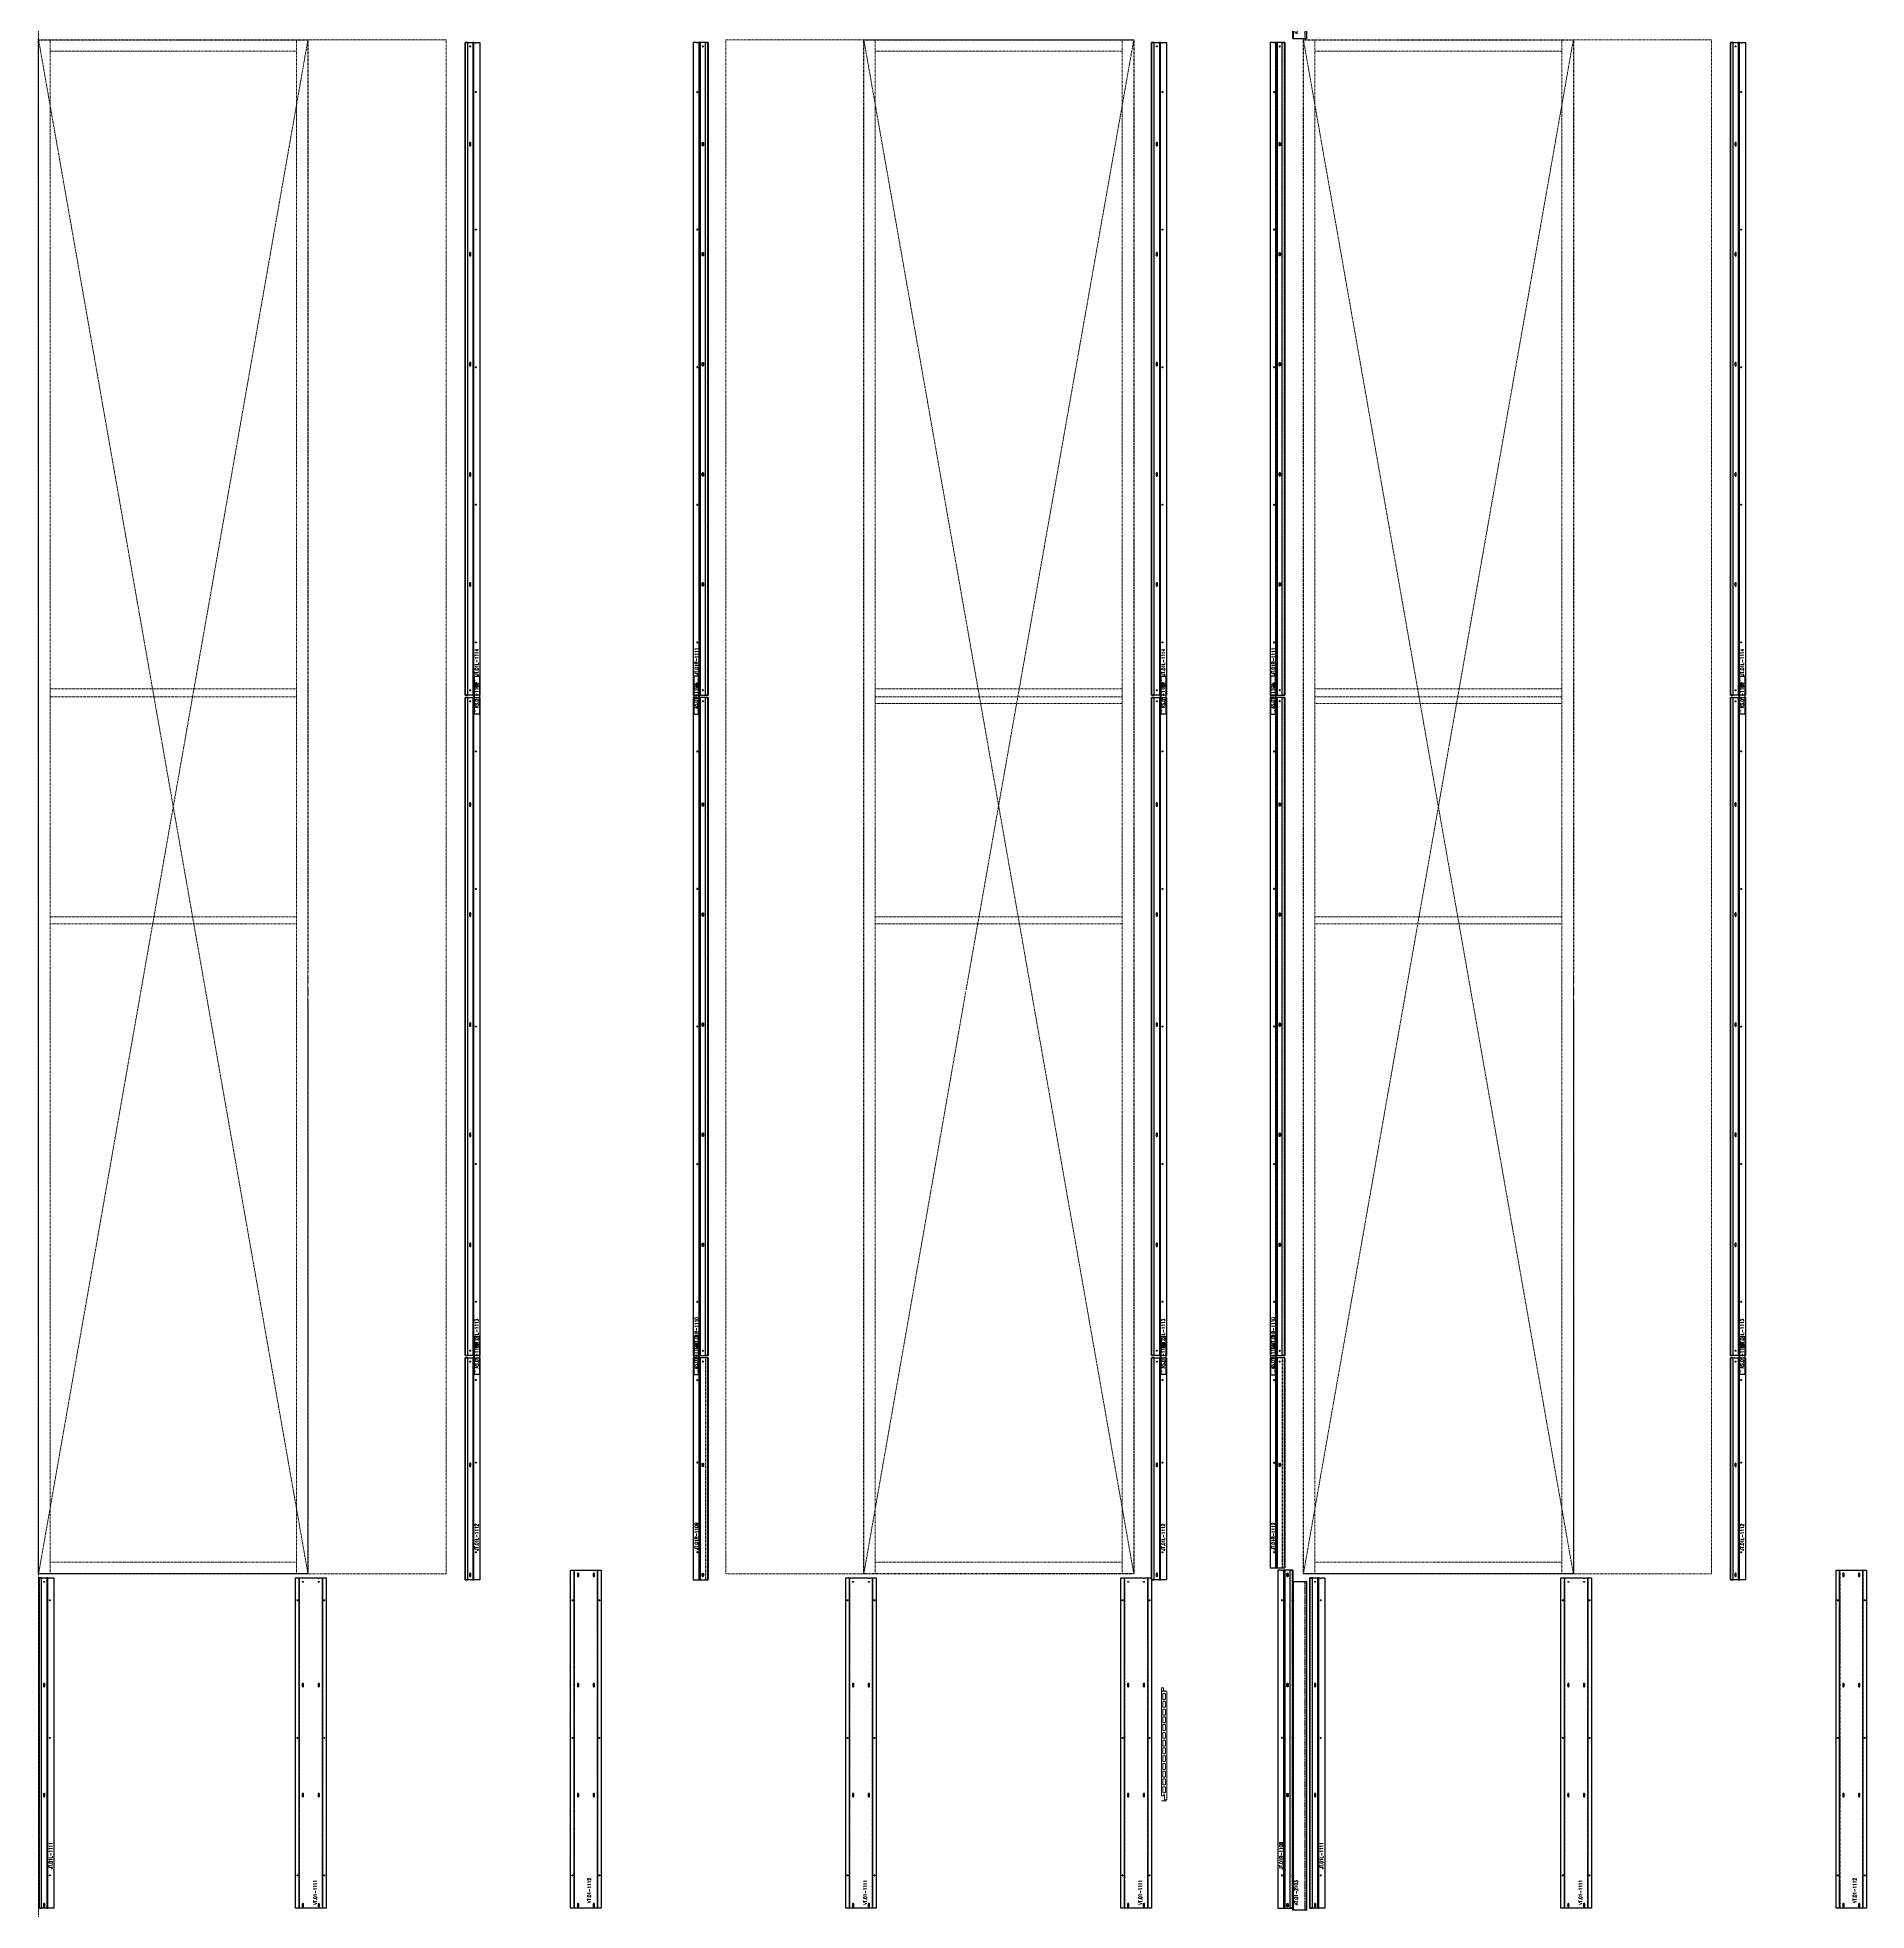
# Model space of a CAD drawing. Header units: inches. Extents: x 1191 to 4278, y -4365 to 1348.
# Drawn here: x 1988.1 to 2387, y -148.7 to 259.7 of the extents above; entities that cross this region are included whole.
import ezdxf

# ---------------------------------------------------------------- set-up
doc = ezdxf.new("R2010")
doc.units = ezdxf.units.IN
doc.header["$MEASUREMENT"] = 0
for name, pattern in [('FT_CENTER', [29.25, 22.5, -2.25, 2.25, -2.25]), ('NBK_Center', [0.541667, 0.333333, -0.0625, 0.083333, -0.0625]), ('NBK_Center2', [0.270833, 0.166667, -0.03125, 0.041667, -0.03125]), ('NBK_Hidden', [0.125, 0.083333, -0.041667]), ('NBK_Hidden2', [0.0625, 0.041667, -0.020833])]:
    doc.linetypes.add(name, pattern=pattern)
doc.layers.get('Defpoints').update_dxf_attribs({"color": 250, "lineweight": 0})
for name, color, linetype, lineweight in [('!Bracket', 11, 'Continuous', 25), ('!Clip - bent', 20, 'Continuous', 25), ('!Dimension', 50, 'Continuous', 5), ('!Extrusion', 140, 'Continuous', 25), ('!Flashing', 40, 'Continuous', 25), ('!Linetype_Center', 220, 'NBK_Center', 9), ('!Linetype_Center2', 222, 'NBK_Center2', 9), ('!Linetype_Hidden', 210, 'NBK_Hidden', 9), ('!Misc2', 252, 'NBK_Hidden2', 5)]:
    doc.layers.add(name, color=color, linetype=linetype, lineweight=lineweight)
doc.layers.add('Z-GRID', color=6, linetype='FT_CENTER')
doc.styles.add('Romans', font='romans.shx', dxfattribs={"width": 0.8})

# ---------------------------------------------------------------- blocks, each defined once
blk = doc.blocks.new('A$C5F0FBCA1')
at = {"lineweight": 30}
for p, q in [((-1979.38, 193.5), (-1979.38, 528)), ((-1979.38, 528), (-1920.63, 528)), ((-1920.63, 528), (-1920.63, 324.78)), ((-1799.38, 193.5), (-1799.38, 528)), ((-1799.38, 528), (-1740.5, 528)), ((-1740.5, 528), (-1740.5, 193.5)), ((-1703.5, 193.5), (-1703.5, 528)), ((-1703.5, 528), (-1644.63, 528)), ((-1644.63, 528), (-1644.63, 324.78)), ((-1920.63, 324.02), (-1920.63, 322.23)), ((-1644.63, 324.02), (-1644.63, 322.23)), ((-1920.63, 321.48), (-1920.63, 319.5)), ((-1920.63, 318.75), (-1920.63, 193.5)), ((-1644.63, 321.48), (-1644.63, 319.5)), ((-1644.63, 318.75), (-1644.63, 193.5)), ((-1920.63, 193.5), (-1979.38, 193.5)), ((-1740.5, 193.5), (-1799.38, 193.5)), ((-1644.63, 193.5), (-1703.5, 193.5))]:
    blk.add_line(p, q, dxfattribs=at)
for p, q in [((-1979.38, 193.5), (-1920.63, 528)), ((-1979.38, 528), (-1920.63, 193.5)), ((-1799.38, 528), (-1740.5, 193.5)), ((-1777.08, 320.81), (-1740.5, 528)), ((-1703.5, 193.5), (-1644.63, 528)), ((-1703.5, 528), (-1644.63, 193.5)), ((-1799.38, 193.5), (-1777.13, 320.54))]:
    blk.add_line(p, q)
blk = doc.blocks.new('A$C5F5DB627')
for p, q in [((588.62, 1418.86), (588.62, 206.29)), ((677.51, 746.4), (588.37, 746.4)), ((588.62, 746.4), (677.51, 746.4)), ((591.12, 411.9), (591.12, 746.4)), ((591.12, 743.9), (644.87, 743.9)), ((644.87, 746.4), (644.87, 411.9)), ((647.37, 746.4), (647.37, 411.9)), ((677.51, 746.4), (677.51, 411.9)), ((738.49, 746.4), (827.5, 746.4)), ((738.49, 411.9), (738.49, 746.4)), ((768.62, 411.9), (768.62, 746.4)), ((771.12, 746.4), (771.12, 411.9)), ((825, 743.9), (771.12, 743.9)), ((825, 411.9), (825, 746.4)), ((827.5, 746.4), (827.5, 411.9)), ((864.5, 411.9), (864.5, 746.4)), ((864.5, 746.4), (953.5, 746.4)), ((867, 411.9), (867, 746.4)), ((867, 743.9), (920.87, 743.9)), ((920.87, 746.4), (920.87, 411.9)), ((923.37, 746.4), (923.37, 411.9)), ((953.5, 746.4), (953.5, 411.9)), ((591.12, 604.9), (644.87, 604.9)), ((825, 604.9), (771.12, 604.9)), ((867, 604.9), (920.87, 604.9)), ((591.12, 603.15), (644.87, 603.15)), ((771.12, 603.15), (825, 603.15)), ((825, 601.65), (771.12, 601.65)), ((867, 603.15), (920.87, 603.15)), ((920.87, 601.65), (867, 601.65)), ((591.12, 555.15), (644.87, 555.15)), ((644.87, 553.65), (591.12, 553.65)), ((771.12, 555.15), (825, 555.15)), ((825, 553.65), (771.12, 553.65)), ((867, 555.15), (920.87, 555.15)), ((920.87, 553.65), (867, 553.65)), ((644.87, 414.4), (591.12, 414.4)), ((771.12, 414.4), (825, 414.4)), ((920.87, 414.4), (867, 414.4)), ((677.51, 411.9), (588.62, 411.9)), ((827.5, 411.9), (738.49, 411.9)), ((953.5, 411.9), (864.5, 411.9))]:
    blk.add_line(p, q)
at = {"linetype": 'Continuous'}
blk.add_line((677.5, 737.1), (677.51, 737.1), dxfattribs=at)
blk = doc.blocks.new('TC.01-1102')
at = {"ltscale": 25.4}
for points in [[(0, 0.6), (0, 0.62), (0.02, 0.62)], [(0.45, 0.62), (0.47, 0.62), (0.47, 0.6)], [(0.49, -0.11), (0.47, -0.11), (0.47, -0.09)], [(1.18, -0.21), (1.18, -0.19), (1.16, -0.19)], [(0.02, -22.95), (0, -22.95), (0, -22.93)], [(0.47, -22.93), (0.47, -22.95), (0.45, -22.95)], [(0.49, -22.67), (0.47, -22.67), (0.47, -22.69)], [(0.69, -22.69), (0.69, -22.67), (0.67, -22.67)], [(0.71, -23.81), (0.69, -23.81), (0.69, -23.79)], [(1.18, -23.79), (1.18, -23.81), (1.16, -23.81)]]:
    blk.add_lwpolyline(points, dxfattribs=at)
for points in [[(1.06, -23.81), (0.81, -23.81, -0.414214), (0.69, -23.69), (0.69, -22.75, 0.414214), (0.61, -22.67), (0.55, -22.67, 0.414214), (0.47, -22.75), (0.47, -22.87, -0.414214), (0.39, -22.95), (0.08, -22.95, -0.414214), (0, -22.87), (0, 0.54, -0.414214), (0.08, 0.62), (0.39, 0.62, -0.414214), (0.47, 0.54), (0.47, 0.07, 0.382162), (0.65, -0.13), (1.11, -0.18, -0.382162), (1.18, -0.26), (1.18, -23.69, -0.414214)], [(0.87, -0.74, 0.414214), (0.75, -0.62), (0.43, -0.62, 0.414214), (0.31, -0.74), (0.31, -1.8, 0.414214), (0.43, -1.92), (0.75, -1.92, 0.414214), (0.87, -1.8)], [(0.87, -2.43, 0.414214), (0.75, -2.31), (0.43, -2.31, 0.414214), (0.31, -2.43), (0.31, -3.49, 0.414214), (0.43, -3.61), (0.75, -3.61, 0.414214), (0.87, -3.49)], [(0.87, -4.12, 0.414214), (0.75, -4.01), (0.43, -4.01, 0.414214), (0.31, -4.12), (0.31, -5.19, 0.414214), (0.43, -5.31), (0.75, -5.31, 0.414214), (0.87, -5.19)], [(0.87, -5.82, 0.414214), (0.75, -5.7), (0.43, -5.7, 0.414214), (0.31, -5.82), (0.31, -6.88, 0.414214), (0.43, -7), (0.75, -7, 0.414214), (0.87, -6.88)], [(0.87, -7.51, 0.414214), (0.75, -7.39), (0.43, -7.39, 0.414214), (0.31, -7.51), (0.31, -8.57, 0.414214), (0.43, -8.69), (0.75, -8.69, 0.414214), (0.87, -8.57)], [(0.87, -9.2, 0.414214), (0.75, -9.09), (0.43, -9.09, 0.414214), (0.31, -9.2), (0.31, -10.27, 0.414214), (0.43, -10.38), (0.75, -10.38, 0.414214), (0.87, -10.27)], [(0.87, -10.9, 0.414214), (0.75, -10.78), (0.43, -10.78, 0.414214), (0.31, -10.9), (0.31, -11.96, 0.414214), (0.43, -12.08), (0.75, -12.08, 0.414214), (0.87, -11.96)], [(0.87, -12.59, 0.414214), (0.75, -12.47), (0.43, -12.47, 0.414214), (0.31, -12.59), (0.31, -13.66, 0.414214), (0.43, -13.77), (0.75, -13.77, 0.414214), (0.87, -13.66)], [(0.87, -14.28, 0.414214), (0.75, -14.17), (0.43, -14.17, 0.414214), (0.31, -14.28), (0.31, -15.35, 0.414214), (0.43, -15.47), (0.75, -15.47, 0.414214), (0.87, -15.35)], [(0.87, -15.98, 0.414214), (0.75, -15.86), (0.43, -15.86, 0.414214), (0.31, -15.98), (0.31, -17.04, 0.414214), (0.43, -17.16), (0.75, -17.16, 0.414214), (0.87, -17.04)], [(0.87, -17.67, 0.414214), (0.75, -17.55), (0.43, -17.55, 0.414214), (0.31, -17.67), (0.31, -18.73, 0.414214), (0.43, -18.85), (0.75, -18.85, 0.414214), (0.87, -18.73)], [(0.87, -19.36, 0.414214), (0.75, -19.25), (0.43, -19.25, 0.414214), (0.31, -19.36), (0.31, -20.43, 0.414214), (0.43, -20.54), (0.75, -20.54, 0.414214), (0.87, -20.43)], [(0.87, -21.06, 0.414214), (0.75, -20.94), (0.43, -20.94, 0.414214), (0.31, -21.06), (0.31, -22.12, 0.414214), (0.43, -22.24), (0.75, -22.24, 0.414214), (0.87, -22.12)]]:
    blk.add_lwpolyline(points, format="xyb", close=True)
at = {"color": 4}
blk.add_lwpolyline([(0, -24), (1.03, -24)], dxfattribs=at)
at = {"layer": 'Z-GRID', "color": 4}
blk.add_lwpolyline([(0, 0), (1.03, 0)], dxfattribs=at)
blk = doc.blocks.new('TAP HOLE_5mm')
at = {"layer": '!Linetype_Center2'}
for points in [[(-0.18, 0), (0.18, 0)], [(0, 0.18), (0, -0.18)]]:
    blk.add_lwpolyline(points, dxfattribs=at)
blk.add_circle((0, 0), 0.101)
blk = doc.blocks.new('WEEP HOLE')
at = {"layer": '!Linetype_Center'}
for p, q in [((-0.22, 0.37), (0.22, 0.37)), ((0, 0.83), (0, -0.08))]:
    blk.add_line(p, q, dxfattribs=at)
at = {"color": 0}
blk.add_lwpolyline([(-0.14, 0.61), (-0.14, 0.14, 0.414214), (0, 0, 0.414214), (0.14, 0.14), (0.14, 0.61, 0.414214), (0, 0.75, 0.414214)], format="xyb", close=True, dxfattribs=at)
blk = doc.blocks.new('SECTION CLEAR HOLE 1')
at = {"layer": '!Linetype_Center2'}
blk.add_line((-0.33, 0, 0), (0.26, 0, 0), dxfattribs=at)
at = {"layer": '!Misc2'}
blk.add_lwpolyline([(-0.12, 0.1), (0, 0.1), (0, -0.1), (-0.12, -0.1)], close=True, dxfattribs=at)
blk = doc.blocks.new('SLOTTED SECTION1')
at = {"layer": '!Linetype_Center2'}
blk.add_lwpolyline([(-0.24, 0), (0.12, 0)], dxfattribs=at)
at = {"layer": '!Misc2'}
blk.add_lwpolyline([(-0.12, 0.47), (0, 0.47), (0, -0.47), (-0.12, -0.47)], close=True, dxfattribs=at)
blk = doc.blocks.new('SLOTTED HOLE 1')
at = {"layer": '!Linetype_Center'}
for p, q in [((0, 0.55), (0, -0.55)), ((-0.22, 0), (0.22, 0))]:
    blk.add_line(p, q, dxfattribs=at)
at = {"color": 0}
blk.add_lwpolyline([(-0.14, 0.33), (-0.14, -0.33, 0.414214), (0, -0.47, 0.414214), (0.14, -0.33), (0.14, 0.33, 0.414214), (0, 0.47, 0.414214)], format="xyb", close=True, dxfattribs=at)
blk = doc.blocks.new('SL.01-1101')
at = {"layer": '!Bracket'}
for points in [[(4.65, -1.3), (4.65, -0.12), (-3.67, -0.12), (-3.67, -1.3)], [(-3.67, -1.3), (-3.67, -1.18), (4.65, -1.18), (4.65, -1.3)]]:
    blk.add_lwpolyline(points, close=True, dxfattribs=at)
at = {"layer": '!Dimension', "xscale": -1, "rotation": 270}
for name, p in [('SECTION CLEAR HOLE 1', (-2.88, -1.18)), ('SECTION CLEAR HOLE 1', (-1.3, -1.18)), ('SLOTTED SECTION1', (2.15, -1.18)), ('SLOTTED SECTION1', (3.73, -1.18))]:
    blk.add_blockref(name, p, dxfattribs=at)
at = {"layer": '!Extrusion', "xscale": -1, "rotation": 270}
blk.add_blockref('TAP HOLE_5mm', (-2.09, -0.83), dxfattribs=at)
at = {"layer": '!Extrusion', "linetype": 'NBK_Hidden', "xscale": -1, "rotation": 270}
blk.add_blockref('SLOTTED HOLE 1', (2.75, -0.83), dxfattribs=at)
at = {"layer": 'Defpoints', "color": 30, "insert": (0.32, -0.6), "char_height": 0.75, "width": 1.65, "attachment_point": 5, "style": 'Romans'}
blk.add_mtext('AS.01-1101', dxfattribs=at)
blk = doc.blocks.new('JT.01R-1110-')
at = {"layer": '!Extrusion'}
blk.add_lwpolyline([(0, 0), (0, 143.5), (-2.22, 143.5, -1), (-2.5, 143.5), (-3.25, 143.5), (-3.25, 0)], format="xyb", close=True, dxfattribs=at)
for points in [[(-1.95, 0), (-1.95, 143.5), (-1.69, 143.5), (-1.69, 0)], [(-0.57, 0), (-0.57, 143.5), (0, 143.5), (0, 0)]]:
    blk.add_lwpolyline(points, close=True, dxfattribs=at)
at = {"layer": '!Extrusion', "linetype": 'NBK_Hidden'}
for points in [[(-1.95, 0), (-1.95, 143.5), (-1.87, 143.5), (-1.87, 0)], [(-0.08, 0), (-0.08, 143.5), (0, 143.5), (0, 0)]]:
    blk.add_lwpolyline(points, close=True, dxfattribs=at)
at = {"layer": '!Extrusion', "xscale": -1}
for name, p in [('TAP HOLE_5mm', (-1.13, 142.67)), ('TAP HOLE_5mm', (-2.36, 131.75)), ('WEEP HOLE', (-1.13, 119.78)), ('TAP HOLE_5mm', (-2.36, 101.75)), ('WEEP HOLE', (-1.13, 95.78)), ('TAP HOLE_5mm', (-2.36, 71.75)), ('WEEP HOLE', (-1.13, 71.78)), ('WEEP HOLE', (-1.13, 47.78)), ('TAP HOLE_5mm', (-2.36, 41.75)), ('WEEP HOLE', (-1.13, 23.78)), ('TAP HOLE_5mm', (-2.36, 11.75)), ('TAP HOLE_5mm', (-1.13, 1.06))]:
    blk.add_blockref(name, p, dxfattribs=at)
at = {"color": 144, "rotation": 90}
blk.add_blockref('SL.01-1101', (-3.25, 143.5), dxfattribs=at)
at = {"layer": 'Defpoints', "color": 5, "insert": (-2.54, 5.38), "char_height": 0.75, "width": 1.65, "attachment_point": 5, "rotation": 90, "style": 'Romans'}
blk.add_mtext('JT.01R-1110', dxfattribs=at)
blk = doc.blocks.new('JT.01R-1112-')
at = {"layer": '!Extrusion'}
blk.add_lwpolyline([(-2.22, 45.77, -1), (-2.5, 45.77), (-3.25, 45.77), (-3.25, 0), (0, 0), (0, 45.77)], format="xyb", close=True, dxfattribs=at)
blk.add_lwpolyline([(-1.69, 45.77), (-1.69, 0), (-1.95, 0), (-1.95, 45.77), (-1.95, 0), (-1.87, 0), (-1.87, 45.77)], dxfattribs=at)
at = {"layer": '!Extrusion', "linetype": 'NBK_Hidden'}
blk.add_lwpolyline([(-0.57, 45.77), (-0.57, 0), (0, 0), (0, 45.77), (0, 0), (-0.08, 0), (-0.08, 45.77)], dxfattribs=at)
at = {"layer": '!Extrusion', "xscale": -1}
for name, p in [('TAP HOLE_5mm', (-1.13, 44.94)), ('TAP HOLE_5mm', (-2.36, 40.93)), ('TAP HOLE_5mm', (-2.36, 22.91)), ('WEEP HOLE', (-1.13, 22.06)), ('TAP HOLE_5mm', (-2.36, 3.38))]:
    blk.add_blockref(name, p, dxfattribs=at)
at = {"color": 144, "rotation": 90}
blk.add_blockref('SL.01-1101', (-3.25, 45.77), dxfattribs=at)
at = {"layer": 'Defpoints', "color": 5, "insert": (-2.54, 6.85), "char_height": 0.75, "width": 1.65, "attachment_point": 5, "rotation": 90, "style": 'Romans'}
blk.add_mtext('JT.01R-1112', dxfattribs=at)
blk = doc.blocks.new('AS.01-1100')
at = {"layer": '!Bracket'}
for points in [[(-1.3, 4.65), (-0.12, 4.65), (-0.12, -3.67), (-1.3, -3.67)], [(-1.3, -3.67), (-1.18, -3.67), (-1.18, 4.65), (-1.3, 4.65)]]:
    blk.add_lwpolyline(points, close=True, dxfattribs=at)
at = {"layer": '!Dimension'}
for name, p in [('SLOTTED SECTION1', (-1.18, 3.73)), ('SLOTTED SECTION1', (-1.18, 2.15)), ('SECTION CLEAR HOLE 1', (-1.18, -1.3)), ('SECTION CLEAR HOLE 1', (-1.18, -2.88))]:
    blk.add_blockref(name, p, dxfattribs=at)
at = {"layer": '!Extrusion', "linetype": 'NBK_Hidden'}
blk.add_blockref('SLOTTED HOLE 1', (-0.83, 2.75), dxfattribs=at)
at = {"layer": '!Extrusion', "rotation": 360}
blk.add_blockref('TAP HOLE_5mm', (-0.83, -2.09), dxfattribs=at)
at = {"layer": 'Defpoints', "color": 30, "insert": (-0.71, 0.49), "char_height": 0.75, "width": 1.65, "attachment_point": 5, "rotation": 90, "style": 'Romans'}
blk.add_mtext('AS.01-1100', dxfattribs=at)
blk = doc.blocks.new('JT.01L-1113')
at = {"layer": '!Extrusion'}
blk.add_lwpolyline([(0, 0), (0, 143.5), (2.22, 143.5, 1), (2.5, 143.5), (3.25, 143.5), (3.25, 0)], format="xyb", close=True, dxfattribs=at)
at = {"layer": '!Extrusion', "linetype": 'NBK_Hidden'}
for points in [[(0.08, 0), (0.08, 143.5), (0, 143.5), (0, 0)], [(1.95, 0), (1.95, 143.5), (1.87, 143.5), (1.87, 0)]]:
    blk.add_lwpolyline(points, close=True, dxfattribs=at)
at = {"layer": '!Extrusion'}
for points in [[(0.57, 0), (0.57, 143.5), (0, 143.5), (0, 0)], [(1.95, 0), (1.95, 143.5), (1.69, 143.5), (1.69, 0)]]:
    blk.add_lwpolyline(points, close=True, dxfattribs=at)
at = {"layer": '!Dimension'}
blk.add_blockref('AS.01-1100', (3.25, 143.5), dxfattribs=at)
at = {"layer": '!Extrusion', "rotation": 360}
for p in [(1.13, 142.67), (2.36, 131.75), (2.36, 101.75), (2.36, 71.75), (2.36, 41.75), (2.36, 11.75), (1.13, 1.06)]:
    blk.add_blockref('TAP HOLE_5mm', p, dxfattribs=at)
at = {"layer": '!Extrusion'}
for p in [(1.13, 119.78), (1.13, 95.78), (1.13, 71.78), (1.13, 47.78), (1.13, 23.78)]:
    blk.add_blockref('WEEP HOLE', p, dxfattribs=at)
at = {"layer": 'Defpoints', "color": 2, "insert": (2.54, 5.08), "char_height": 0.75, "width": 1.65, "attachment_point": 5, "rotation": 90, "style": 'Romans'}
blk.add_mtext('JT.01L-1113', dxfattribs=at)
blk = doc.blocks.new('JT.01L-1114')
at = {"layer": '!Extrusion'}
blk.add_lwpolyline([(-3.25, 0), (-3.25, 142.35), (-1.02, 142.35, 1), (-0.75, 142.35), (0, 142.35), (0, 0)], format="xyb", close=True, dxfattribs=at)
at = {"layer": '!Extrusion', "linetype": 'NBK_Hidden'}
for points in [[(-3.17, 0), (-3.17, 142.35), (-3.25, 142.35), (-3.25, 0)], [(-1.3, 0), (-1.3, 142.35), (-1.38, 142.35), (-1.38, 0)]]:
    blk.add_lwpolyline(points, close=True, dxfattribs=at)
at = {"layer": '!Extrusion'}
for points in [[(-2.68, 0), (-2.68, 142.35), (-3.25, 142.35), (-3.25, 0)], [(-1.3, 0), (-1.3, 142.35), (-1.56, 142.35), (-1.56, 0)]]:
    blk.add_lwpolyline(points, close=True, dxfattribs=at)
at = {"layer": '!Extrusion', "rotation": 360}
for p in [(-2.12, 141.48), (-0.89, 131.52), (-0.89, 101.52), (-0.89, 71.52), (-0.89, 41.52), (-0.89, 11.52), (-2.12, 1.06)]:
    blk.add_blockref('TAP HOLE_5mm', p, dxfattribs=at)
at = {"layer": '!Extrusion'}
for p in [(-2.12, 119.78), (-2.12, 95.78), (-2.12, 71.78), (-2.12, 47.78), (-2.12, 23.78)]:
    blk.add_blockref('WEEP HOLE', p, dxfattribs=at)
at = {"layer": 'Defpoints', "color": 2, "insert": (-0.71, 7.17), "char_height": 0.75, "width": 1.65, "attachment_point": 5, "rotation": 90, "style": 'Romans'}
blk.add_mtext('JT.01L-1114', dxfattribs=at)
blk = doc.blocks.new('JT.01L-1112')
at = {"layer": '!Extrusion'}
blk.add_lwpolyline([(-1.02, 48.4, 1), (-0.75, 48.4), (0, 48.4), (0, 0), (-3.25, 0), (-3.25, 48.4)], format="xyb", close=True, dxfattribs=at)
for points in [[(-3.25, 48.4), (-3.25, 0), (-2.68, 0), (-2.68, 48.4)], [(-1.56, 48.4), (-1.56, 0), (-1.3, 0), (-1.3, 48.4)]]:
    blk.add_lwpolyline(points, close=True, dxfattribs=at)
at = {"layer": '!Extrusion', "linetype": 'NBK_Hidden'}
blk.add_lwpolyline([(-3.25, 48.4), (-3.25, 0), (-3.17, 0), (-3.17, 48.4)], dxfattribs=at)
blk.add_lwpolyline([(-1.38, 48.4), (-1.38, 0), (-1.3, 0), (-1.3, 48.4)], close=True, dxfattribs=at)
at = {"layer": '!Dimension'}
blk.add_blockref('AS.01-1100', (0, 48.4), dxfattribs=at)
at = {"layer": '!Extrusion', "rotation": 360}
for p in [(-2.12, 47.57), (-0.89, 43.56), (-0.89, 25.54), (-0.89, 6)]:
    blk.add_blockref('TAP HOLE_5mm', p, dxfattribs=at)
at = {"layer": '!Extrusion'}
for p in [(-2.12, 24.68), (-2.12, 0.68)]:
    blk.add_blockref('WEEP HOLE', p, dxfattribs=at)
at = {"layer": 'Defpoints', "color": 2, "insert": (-0.71, 9.28), "char_height": 0.75, "width": 1.65, "attachment_point": 5, "rotation": 90, "style": 'Romans'}
blk.add_mtext('JT.01L-1112', dxfattribs=at)
blk = doc.blocks.new('JT.01R-1109-')
at = {"layer": '!Extrusion'}
blk.add_lwpolyline([(1.02, 48.4, -1), (0.75, 48.4), (0, 48.4), (0, 0), (3.25, 0), (3.25, 48.4)], format="xyb", close=True, dxfattribs=at)
blk.add_lwpolyline([(1.56, 48.4), (1.56, 0), (1.3, 0), (1.3, 48.4), (1.3, 0), (1.38, 0), (1.38, 48.4)], dxfattribs=at)
at = {"layer": '!Extrusion', "linetype": 'NBK_Hidden'}
blk.add_lwpolyline([(2.68, 48.4), (2.68, 0), (3.25, 0), (3.25, 48.4), (3.25, 0), (3.17, 0), (3.17, 48.4)], dxfattribs=at)
at = {"layer": '!Extrusion', "xscale": -1}
for name, p in [('TAP HOLE_5mm', (2.12, 47.57)), ('TAP HOLE_5mm', (0.89, 43.56)), ('TAP HOLE_5mm', (0.89, 25.54)), ('WEEP HOLE', (2.12, 24.68)), ('TAP HOLE_5mm', (0.89, 6)), ('WEEP HOLE', (2.12, 0.68))]:
    blk.add_blockref(name, p, dxfattribs=at)
at = {"color": 144, "rotation": 90}
blk.add_blockref('SL.01-1101', (0, 48.4), dxfattribs=at)
at = {"layer": 'Defpoints', "color": 5, "insert": (0.71, 9.47), "char_height": 0.75, "width": 1.65, "attachment_point": 5, "rotation": 90, "style": 'Romans'}
blk.add_mtext('JT.01R-1109', dxfattribs=at)
blk = doc.blocks.new('JT.01R-1111-')
at = {"layer": '!Extrusion'}
blk.add_lwpolyline([(3.25, 0), (3.25, 142.35), (1.02, 142.35, -1), (0.75, 142.35), (0, 142.35), (0, 0)], format="xyb", close=True, dxfattribs=at)
for points in [[(1.3, 0), (1.3, 142.35), (1.56, 142.35), (1.56, 0)], [(2.68, 0), (2.68, 142.35), (3.25, 142.35), (3.25, 0)]]:
    blk.add_lwpolyline(points, close=True, dxfattribs=at)
at = {"layer": '!Extrusion', "linetype": 'NBK_Hidden'}
for points in [[(1.3, 0), (1.3, 142.35), (1.38, 142.35), (1.38, 0)], [(3.17, 0), (3.17, 142.35), (3.25, 142.35), (3.25, 0)]]:
    blk.add_lwpolyline(points, close=True, dxfattribs=at)
at = {"layer": '!Extrusion', "xscale": -1}
for name, p in [('TAP HOLE_5mm', (2.12, 141.48)), ('TAP HOLE_5mm', (0.89, 131.52)), ('WEEP HOLE', (2.12, 119.78)), ('TAP HOLE_5mm', (0.89, 101.52)), ('WEEP HOLE', (2.12, 95.78)), ('TAP HOLE_5mm', (0.89, 71.52)), ('WEEP HOLE', (2.12, 71.78)), ('WEEP HOLE', (2.12, 47.78)), ('TAP HOLE_5mm', (0.89, 41.52)), ('WEEP HOLE', (2.12, 23.78)), ('TAP HOLE_5mm', (0.89, 11.52)), ('TAP HOLE_5mm', (2.12, 1.06))]:
    blk.add_blockref(name, p, dxfattribs=at)
at = {"layer": 'Defpoints', "color": 5, "insert": (0.71, 7.38), "char_height": 0.75, "width": 1.65, "attachment_point": 5, "rotation": 90, "style": 'Romans'}
blk.add_mtext('JT.01R-1111', dxfattribs=at)
blk = doc.blocks.new('VT.01-1111-')
at = {"layer": '!Extrusion'}
blk.add_lwpolyline([(3.33, 0), (-3.33, 0), (-3.33, 72.06), (1.58, 72.06, 1), (1.86, 72.06), (3.33, 72.06)], format="xyb", close=True, dxfattribs=at)
blk.add_lwpolyline([(1.86, 72.06), (2.54, 72.06), (2.54, 0), (-2.54, 0), (-2.54, 72.06), (1.58, 72.06)], dxfattribs=at)
at = {"layer": '!Extrusion', "linetype": 'NBK_Hidden'}
blk.add_lwpolyline([(1.86, 72.06), (2.46, 72.06), (2.46, 0), (-2.46, 0), (-2.46, 72.06), (1.58, 72.06)], dxfattribs=at)
at = {"layer": '!Extrusion', "rotation": 360}
for name, p in [('TAP HOLE_5mm', (-1.72, 71.18)), ('TAP HOLE_5mm', (1.72, 71.18)), ('TAP HOLE_5mm', (-2.93, 67.16)), ('TAP HOLE_5mm', (2.93, 67.16)), ('WEEP HOLE', (-1.72, 48.3)), ('WEEP HOLE', (1.72, 48.3)), ('TAP HOLE_5mm', (-2.93, 37.16)), ('TAP HOLE_5mm', (2.93, 37.16)), ('WEEP HOLE', (-1.72, 24.3)), ('WEEP HOLE', (1.72, 24.3)), ('TAP HOLE_5mm', (-2.93, 7.16)), ('TAP HOLE_5mm', (2.93, 7.16)), ('WEEP HOLE', (-1.72, 0.29)), ('WEEP HOLE', (1.72, 0.29))]:
    blk.add_blockref(name, p, dxfattribs=at)
at = {"layer": 'Defpoints', "color": 1, "insert": (0.93, 3.47), "char_height": 0.75, "width": 1.65, "attachment_point": 5, "rotation": 90, "style": 'Romans'}
blk.add_mtext('VT.01-1111', dxfattribs=at)
blk = doc.blocks.new('JT.01L-1111')
at = {"layer": '!Extrusion'}
for points in [[(-2.68, 72.06), (-3.25, 72.06), (-3.25, 0), (-2.68, 0)], [(-1.56, 0), (-1.3, 0), (-1.3, 72.06), (-1.56, 72.06)]]:
    blk.add_lwpolyline(points, close=True, dxfattribs=at)
at = {"layer": '!Extrusion', "linetype": 'NBK_Hidden'}
for points in [[(-3.25, 0), (-3.17, 0), (-3.17, 72.06), (-3.25, 72.06)], [(-1.38, 0), (-1.3, 0), (-1.3, 72.06), (-1.38, 72.06)]]:
    blk.add_lwpolyline(points, close=True, dxfattribs=at)
at = {"layer": '!Extrusion'}
blk.add_lwpolyline([(0, 72.06), (0, 0), (-3.25, 0), (-3.25, 72.06), (-1.02, 72.06, 1), (-0.75, 72.06)], format="xyb", close=True, dxfattribs=at)
at = {"layer": '!Extrusion', "rotation": 360}
for p in [(-2.12, 71.18), (-0.89, 67.16), (-0.89, 37.16), (-0.89, 7.16)]:
    blk.add_blockref('TAP HOLE_5mm', p, dxfattribs=at)
at = {"layer": '!Extrusion'}
for p in [(-2.12, 48.3), (-2.12, 24.3), (-2.12, 0.29)]:
    blk.add_blockref('WEEP HOLE', p, dxfattribs=at)
at = {"layer": 'Defpoints', "color": 2, "insert": (-0.71, 11.47), "char_height": 0.75, "width": 1.65, "attachment_point": 5, "rotation": 90, "style": 'Romans'}
blk.add_mtext('JT.01L-1111', dxfattribs=at)
blk = doc.blocks.new('JT.01R-1108-')
at = {"layer": '!Extrusion'}
blk.add_lwpolyline([(0, 73.75), (0, 0), (3.25, 0), (3.25, 73.75), (1.02, 73.75, -1), (0.75, 73.75)], format="xyb", close=True, dxfattribs=at)
for points in [[(1.56, 0), (1.3, 0), (1.3, 73.75), (1.56, 73.75)], [(2.68, 73.75), (3.25, 73.75), (3.25, 0), (2.68, 0)]]:
    blk.add_lwpolyline(points, close=True, dxfattribs=at)
at = {"layer": '!Extrusion', "linetype": 'NBK_Hidden'}
for points in [[(1.38, 0), (1.3, 0), (1.3, 73.75), (1.38, 73.75)], [(3.25, 0), (3.17, 0), (3.17, 73.75), (3.25, 73.75)]]:
    blk.add_lwpolyline(points, close=True, dxfattribs=at)
at = {"layer": '!Extrusion', "xscale": -1}
for name, p in [('WEEP HOLE', (2.12, 72.3)), ('TAP HOLE_5mm', (0.89, 67.16)), ('WEEP HOLE', (2.12, 48.3)), ('TAP HOLE_5mm', (0.89, 37.16)), ('WEEP HOLE', (2.12, 24.3)), ('TAP HOLE_5mm', (0.89, 7.16)), ('WEEP HOLE', (2.12, 0.29))]:
    blk.add_blockref(name, p, dxfattribs=at)
at = {"layer": 'Defpoints', "color": 5, "insert": (0.71, 11.47), "char_height": 0.75, "width": 1.65, "attachment_point": 5, "rotation": 90, "style": 'Romans'}
blk.add_mtext('JT.01R-1108', dxfattribs=at)
blk = doc.blocks.new('VT.01-1118')
at = {"layer": '!Extrusion'}
blk.add_lwpolyline([(3.33, 0), (-3.33, 0), (-3.33, 73.75), (1.58, 73.75, 1), (1.86, 73.75), (3.33, 73.75)], format="xyb", close=True, dxfattribs=at)
blk.add_lwpolyline([(1.86, 73.75), (2.54, 73.75), (2.54, 0), (-2.54, 0), (-2.54, 73.75), (1.58, 73.75)], dxfattribs=at)
at = {"layer": '!Extrusion', "linetype": 'NBK_Hidden'}
blk.add_lwpolyline([(1.86, 73.75), (2.46, 73.75), (2.46, 0), (-2.46, 0), (-2.46, 73.75), (1.58, 73.75)], dxfattribs=at)
at = {"layer": '!Extrusion', "rotation": 360}
for name, p in [('WEEP HOLE', (-1.72, 72.3)), ('WEEP HOLE', (1.72, 72.3)), ('TAP HOLE_5mm', (-2.93, 67.16)), ('TAP HOLE_5mm', (2.93, 67.16)), ('WEEP HOLE', (-1.72, 48.3)), ('WEEP HOLE', (1.72, 48.3)), ('TAP HOLE_5mm', (-2.93, 37.16)), ('TAP HOLE_5mm', (2.93, 37.16)), ('WEEP HOLE', (-1.72, 24.3)), ('WEEP HOLE', (1.72, 24.3)), ('TAP HOLE_5mm', (-2.93, 7.16)), ('TAP HOLE_5mm', (2.93, 7.16)), ('WEEP HOLE', (-1.72, 0.29)), ('WEEP HOLE', (1.72, 0.29))]:
    blk.add_blockref(name, p, dxfattribs=at)
at = {"layer": 'Defpoints', "color": 1, "insert": (0.73, 3.87), "char_height": 0.75, "width": 1.65, "attachment_point": 5, "rotation": 90, "style": 'Romans'}
blk.add_mtext('VT.01-1112', dxfattribs=at)
blk = doc.blocks.new('NORTH TRACKS')
at = {"layer": '!Clip - bent', "color": 3}
for name, p in [('JT.01L-1113', (111.64, 369.58)), ('JT.01R-1110-', (164.64, 369.58)), ('JT.01L-1113', (261.39, 369.58)), ('JT.01R-1110-', (290.46, 369.58)), ('JT.01L-1113', (387.64, 369.58)), ('JT.01R-1112-', (290.46, 323.31))]:
    blk.add_blockref(name, p, dxfattribs=at)
at = {"layer": '!Dimension'}
for name, p in [('JT.01L-1114', (114.89, 513.58)), ('JT.01R-1111-', (161.39, 513.58)), ('JT.01L-1114', (264.64, 513.58)), ('JT.01R-1111-', (287.21, 513.58)), ('JT.01L-1114', (390.89, 513.58)), ('JT.01L-1112', (114.89, 320.69)), ('JT.01R-1109-', (161.39, 320.69)), ('JT.01L-1112', (264.64, 320.69)), ('JT.01L-1112', (390.89, 320.69)), ('VT.01-1118', (138, 249.06)), ('JT.01R-1108-', (288.92, 249.06)), ('VT.01-1118', (414, 249.06)), ('JT.01L-1111', (21.96, 249.06)), ('VT.01-1111-', (78, 249.06)), ('VT.01-1111-', (198, 249.06)), ('VT.01-1111-', (258, 249.06)), ('JT.01L-1111', (299.15, 249.06)), ('VT.01-1111-', (354, 249.06))]:
    blk.add_blockref(name, p, dxfattribs=at)
blk = doc.blocks.new('HOLE FLASHING')
at = {"layer": '!Linetype_Center2'}
blk.add_line((-0.31, 0), (0.26, 0), dxfattribs=at)
at = {"layer": '!Misc2'}
blk.add_lwpolyline([(-0.06, 0.1), (0, 0.1), (0, -0.1), (-0.06, -0.1)], close=True, dxfattribs=at)
blk = doc.blocks.new('AT.01-1103')
at = {"layer": '!Flashing', "color": 2}
for points in [[(0, 47.25), (2.99, 47.25), (2.99, -0.37), (0, -0.37)], [(0, 47.25), (0.06, 47.25), (0.06, -0.37), (0, -0.37)], [(2.94, -0.37), (2.99, -0.37), (2.99, 47.25), (2.94, 47.25)]]:
    blk.add_lwpolyline(points, close=True, dxfattribs=at)
at = {"layer": '!Linetype_Center'}
blk.add_lwpolyline([(0, 47.25), (2.6, 47.25), (2.6, -0.37), (0, -0.37)], close=True, dxfattribs=at)
at = {"color": 144}
for p in [(0.06, 40.19), (0.06, 10.19)]:
    blk.add_blockref('HOLE FLASHING', p, dxfattribs=at)
at = {"layer": 'Defpoints', "color": 6, "insert": (0.73, 3.39), "char_height": 0.75, "width": 1.65, "attachment_point": 5, "rotation": 90, "style": 'Romans'}
blk.add_mtext('AT.01-1103', dxfattribs=at)
blk = doc.blocks.new('AT.01-2103')
at = {"layer": '!Flashing', "color": 2}
for points in [[(0, 71.25), (2.99, 71.25), (2.99, -0.43), (0, -0.43)], [(0, 71.25), (0.06, 71.25), (0.06, -0.43), (0, -0.43)], [(2.94, -0.43), (2.99, -0.43), (2.99, 71.25), (2.94, 71.25)]]:
    blk.add_lwpolyline(points, close=True, dxfattribs=at)
at = {"layer": '!Linetype_Center'}
blk.add_lwpolyline([(0, 71.25), (2.6, 71.25), (2.6, -0.43), (0, -0.43)], close=True, dxfattribs=at)
at = {"color": 144}
for p in [(0.06, 67.16), (0.06, 37.16), (0.06, 7.16)]:
    blk.add_blockref('HOLE FLASHING', p, dxfattribs=at)
at = {"layer": 'Defpoints', "color": 6, "insert": (0.73, 3.39), "char_height": 0.75, "width": 1.65, "attachment_point": 5, "rotation": 90, "style": 'Romans'}
blk.add_mtext('AT.01-2103', dxfattribs=at)
blk = doc.blocks.new('NORTH MOVEMENT FLASHING')
at = {"color": 144}
for name, p in [('AT.01-1103', (790.17, 657.06)), ('AT.01-2103', (790.17, 249.06))]:
    blk.add_blockref(name, p, dxfattribs=at)

msp = doc.modelspace()

# ---------------------------------------------------------------- block references
at = {"layer": '!Clip - bent', "color": 3}
msp.add_blockref('NORTH TRACKS', (1969.71, -397.29, -1349.31), dxfattribs=at)
at = {"layer": '!Linetype_Hidden'}
for name, p in [('A$C5F5DB627', (1399.71, -487.19)), ('A$C5F0FBCA1', (3967.71, -268.79))]:
    msp.add_blockref(name, p, dxfattribs=at)
at = {"color": 144}
msp.add_blockref('NORTH MOVEMENT FLASHING', (1471.71, -397.29, -1349.31), dxfattribs=at)
at = {"layer": 'Defpoints', "color": 4}
msp.add_blockref('TC.01-1102', (2233.22, -100.79), dxfattribs=at)

doc.saveas('drawing.dxf')
